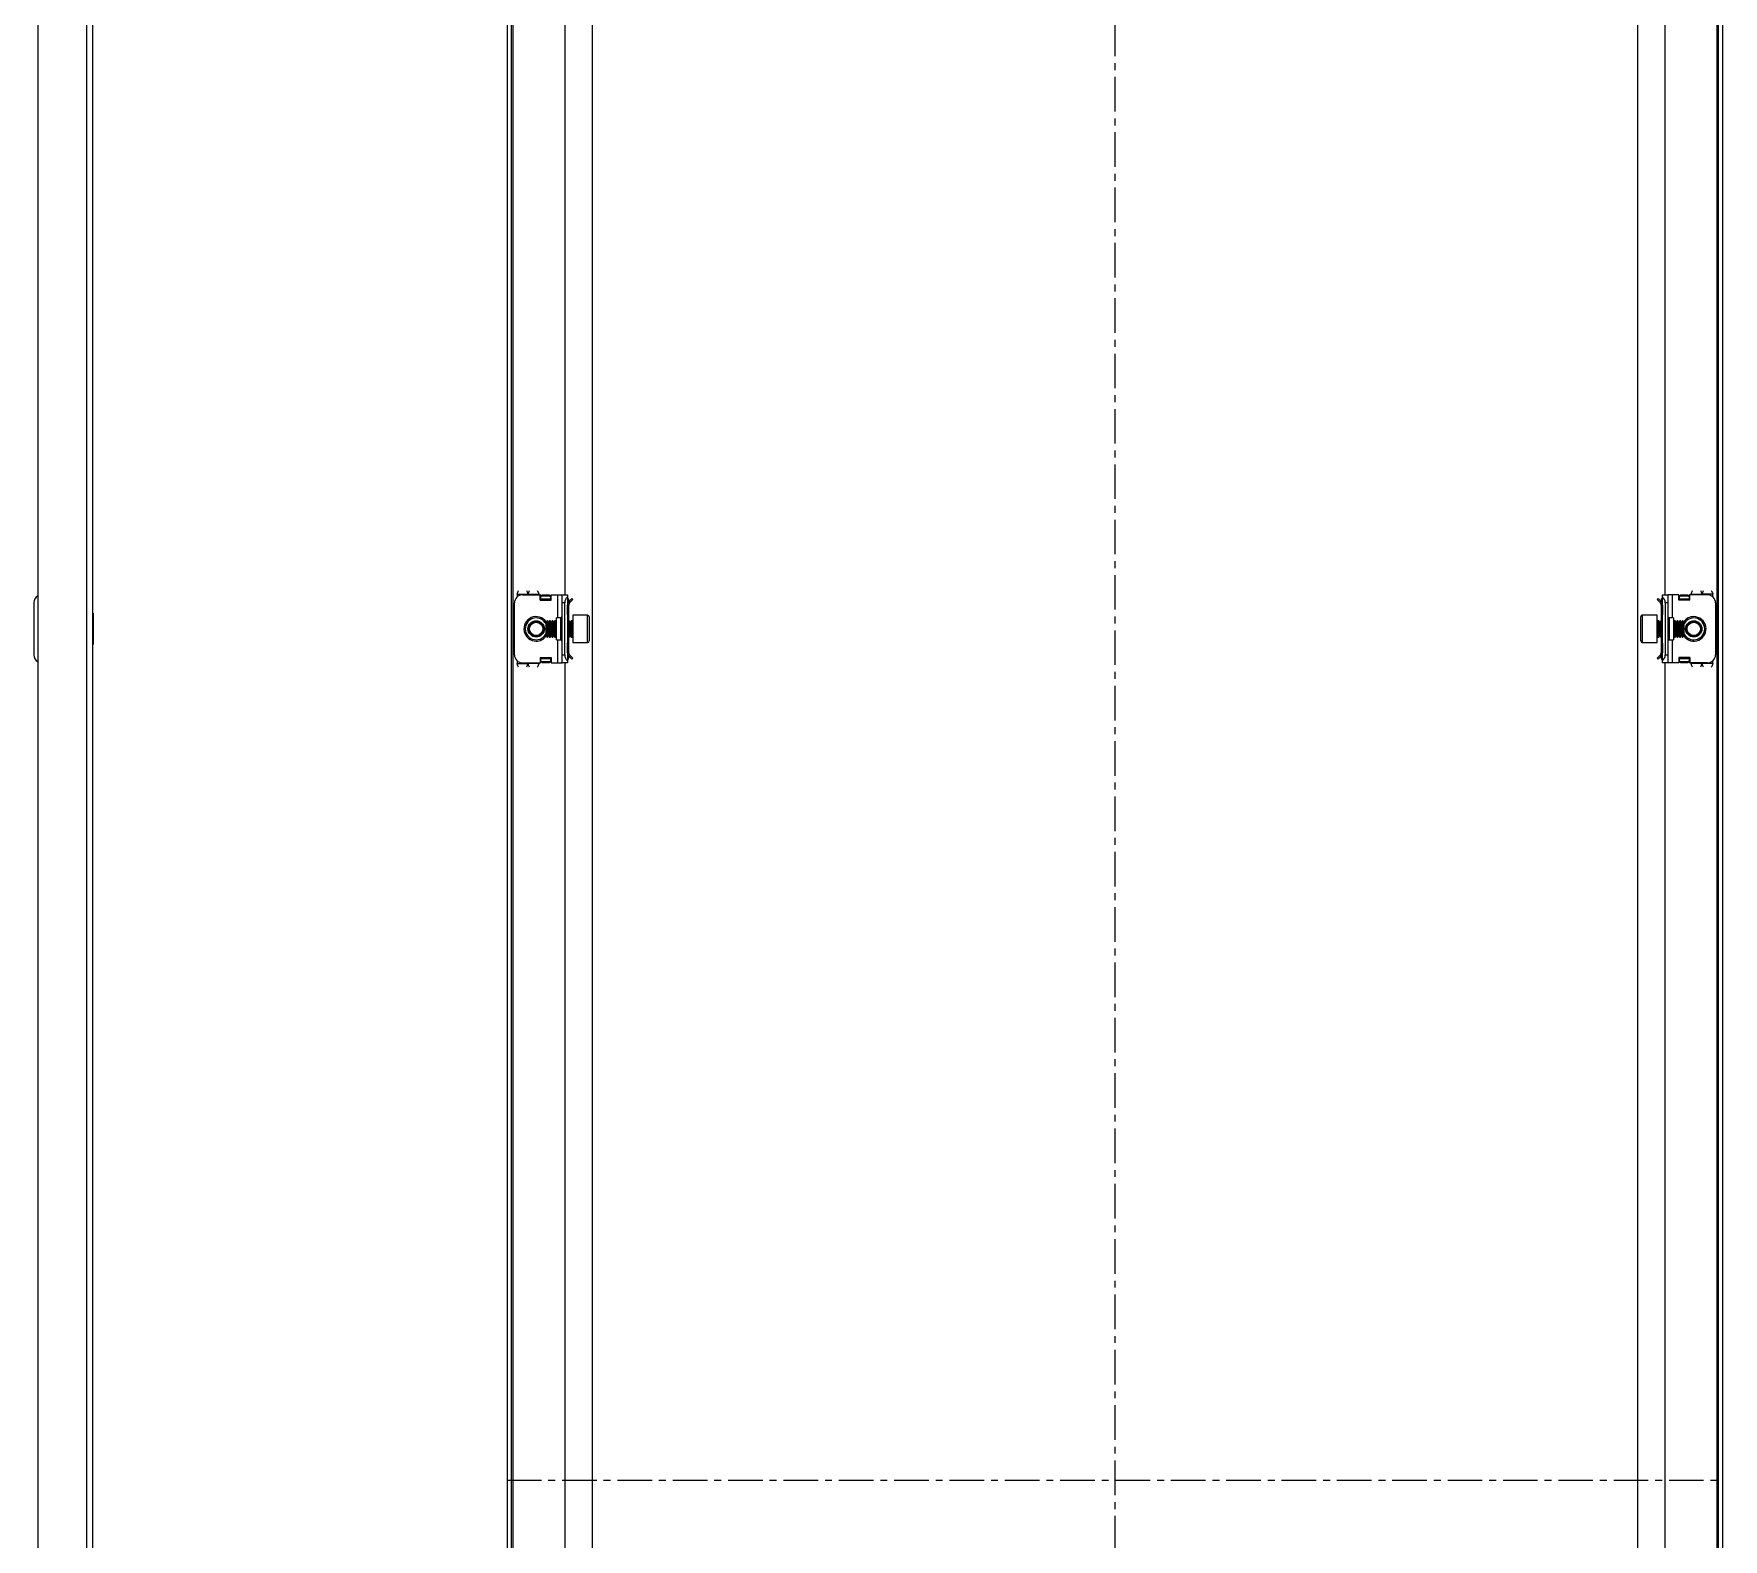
# Model space of a CAD drawing. Header units: millimetres. Extents: x 72 to 1389, y -869 to 1304.
# Drawn here: x 768 to 1389, y 198 to 751 of the extents above; entities that cross this region are included whole.
import ezdxf

# ---------------------------------------------------------------- set-up
doc = ezdxf.new("R2010")
doc.units = ezdxf.units.MM
doc.linetypes.add('CENTERX2', pattern=[20.32, 12.7, -2.54, 2.54, -2.54])
doc.layers.add('FORMAT', color=7, linetype='Continuous')

msp = doc.modelspace()

# ---------------------------------------------------------------- linework, layer by layer
at = {"color": 7, "linetype": 'Continuous', "lineweight": 25}
for p, q in [((769.88, 1200.7), (769.88, -760.3)), ((789.88, 1198.6), (789.88, -758.2)), ((942.31, -760.3), (942.31, 1200.7)), ((943.81, -760.3), (943.81, 1200.7)), ((1386.81, 1200.7), (1386.81, -760.3)), ((1388.31, 1200.7), (1388.31, -760.3)), ((973.31, 1169.7), (973.31, -729.3)), ((1357.31, -729.3), (1357.31, 1169.7)), ((963.31, 1120.2), (963.31, 545.2)), ((1367.31, 545.2), (1367.31, 1120.2)), ((768.38, 542.2), (768.38, 523.2)), ((944.81, 523.2), (944.81, 542.2)), ((945.81, 545.45), (945.81, 544.44)), ((947.81, 545.2), (954.31, 545.2)), ((953.81, 545.45), (953.81, 545.2)), ((954.31, 543.2), (954.31, 545.2)), ((954.51, 545.08), (954.31, 545.08)), ((954.31, 543.2), (958.31, 543.2)), ((954.51, 543.2), (954.51, 545.08)), ((954.56, 544.82), (955.06, 545.18)), ((955.06, 544.82), (954.56, 544.47)), ((954.56, 544.47), (954.56, 544.82)), ((954.56, 543.56), (954.56, 544.47)), ((954.56, 543.2), (954.56, 543.56)), ((955.06, 545.18), (955.06, 544.82)), ((955.06, 545.18), (957.56, 545.18)), ((955.06, 544.82), (957.56, 544.82)), ((957.56, 544.82), (957.56, 545.18)), ((957.56, 545.18), (958.06, 544.82)), ((958.06, 544.47), (957.56, 544.82)), ((958.06, 544.82), (958.06, 544.47)), ((958.06, 544.47), (958.06, 543.56)), ((958.06, 543.56), (958.06, 543.2)), ((958.31, 543.2), (958.31, 545.2)), ((958.31, 545.2), (960.81, 545.2)), ((960.81, 545.2), (962.31, 545.2)), ((962.31, 545.2), (964.31, 545.2)), ((962.31, 542.2), (962.31, 545.2)), ((962.31, 523.2), (962.31, 542.2)), ((963.31, 523.2), (963.31, 542.2)), ((964.31, 545.2), (964.31, 544.44)), ((964.31, 544.44), (964.31, 520.97)), ((964.31, 544.12), (964.51, 543.91)), ((964.81, 541.45), (964.31, 541.45)), ((964.31, 537.95), (964.31, 541.45)), ((964.81, 543.2), (964.81, 542.74)), ((964.81, 537.95), (964.81, 541.45)), ((964.89, 542.87), (965.87, 543.84)), ((965.25, 542.51), (964.89, 542.87)), ((965.25, 542.51), (966.22, 543.49)), ((965.87, 543.84), (966.22, 543.49)), ((1364.75, 543.84), (1364.39, 543.49)), ((1365.37, 542.51), (1364.39, 543.49)), ((1365.72, 542.87), (1364.75, 543.84)), ((1365.37, 542.51), (1365.72, 542.87)), ((1365.81, 543.2), (1365.81, 542.81)), ((1365.81, 541.45), (1366.31, 541.45)), ((1365.81, 541.45), (1365.81, 537.95)), ((1366.1, 543.91), (1366.31, 544.12)), ((1366.31, 545.2), (1368.31, 545.2)), ((1366.31, 544.44), (1366.31, 545.2)), ((1366.31, 520.97), (1366.31, 544.44)), ((1366.31, 541.45), (1366.31, 537.95)), ((1367.31, 542.2), (1367.31, 523.2)), ((1368.31, 545.2), (1368.31, 542.2)), ((1369.81, 545.2), (1368.31, 545.2)), ((1368.31, 542.2), (1368.31, 523.2)), ((1372.31, 545.2), (1369.81, 545.2)), ((1372.31, 543.2), (1372.31, 545.2)), ((1376.31, 543.2), (1372.31, 543.2)), ((1372.56, 544.82), (1373.06, 545.18)), ((1373.06, 544.82), (1372.56, 544.47)), ((1372.56, 544.47), (1372.56, 544.82)), ((1372.56, 543.56), (1372.56, 544.47)), ((1372.56, 543.2), (1372.56, 543.56)), ((1373.06, 545.18), (1373.06, 544.82)), ((1373.06, 545.18), (1375.56, 545.18)), ((1373.06, 544.82), (1375.56, 544.82)), ((1375.56, 544.82), (1375.56, 545.18)), ((1375.56, 545.18), (1376.06, 544.82)), ((1376.06, 544.47), (1375.56, 544.82)), ((1376.06, 544.82), (1376.06, 544.47)), ((1376.06, 544.47), (1376.06, 543.56)), ((1376.06, 543.56), (1376.06, 543.2)), ((1376.11, 545.08), (1376.11, 543.2)), ((1376.31, 545.08), (1376.11, 545.08)), ((1376.31, 543.2), (1376.31, 545.2)), ((1382.81, 545.2), (1376.31, 545.2)), ((1376.81, 545.2), (1376.81, 545.45)), ((1384.81, 544.44), (1384.81, 545.45)), ((1385.81, 542.2), (1385.81, 523.2)), ((790.13, 538.49), (789.88, 538.49)), ((790.13, 538.49), (790.13, 537.77)), ((790.13, 537.77), (790.13, 526.92)), ((956.86, 535.7), (956.31, 535.15)), ((956.31, 535.15), (956.31, 531.38)), ((956.92, 535.7), (956.86, 535.7)), ((956.86, 535.7), (956.86, 531.09)), ((957.31, 535.15), (956.92, 535.7)), ((956.92, 535.7), (956.92, 535.23)), ((956.92, 535.23), (956.92, 529.7)), ((957.69, 535.7), (957.31, 535.15)), ((957.31, 535.15), (957.31, 534.76)), ((957.31, 534.76), (957.31, 530.26)), ((957.92, 535.7), (957.69, 535.7)), ((957.69, 535.7), (957.69, 535.23)), ((957.69, 535.23), (957.69, 529.7)), ((958.31, 535.15), (957.92, 535.7)), ((957.92, 535.7), (957.92, 535.23)), ((957.92, 535.23), (957.92, 529.7)), ((958.69, 535.7), (958.31, 535.15)), ((958.31, 535.15), (958.31, 534.76)), ((958.31, 534.76), (958.31, 530.26)), ((958.92, 535.7), (958.69, 535.7)), ((958.69, 535.7), (958.69, 535.23)), ((958.69, 535.23), (958.69, 529.7)), ((959.31, 535.15), (958.92, 535.7)), ((958.92, 535.7), (958.92, 535.23)), ((958.92, 535.23), (958.92, 529.7)), ((959.69, 535.7), (959.31, 535.15)), ((959.31, 535.15), (959.31, 534.76)), ((959.31, 534.76), (959.31, 530.26)), ((959.92, 535.7), (959.69, 535.7)), ((959.69, 535.7), (959.69, 535.23)), ((959.69, 535.23), (959.69, 529.7)), ((960.31, 535.15), (959.92, 535.7)), ((959.92, 535.7), (959.92, 535.23)), ((959.92, 535.23), (959.92, 529.7)), ((961.81, 536.7), (960.31, 536.7)), ((960.31, 528.7), (960.31, 536.7)), ((964.81, 537.95), (964.31, 537.95)), ((964.69, 535.7), (964.31, 535.15)), ((964.92, 535.7), (964.69, 535.7)), ((964.69, 535.7), (964.69, 535.23)), ((964.69, 535.23), (964.69, 529.7)), ((964.81, 535.7), (964.81, 537.95)), ((965.31, 535.15), (964.92, 535.7)), ((964.92, 535.7), (964.92, 535.23)), ((964.92, 535.23), (964.92, 529.7)), ((965.69, 535.7), (965.31, 535.15)), ((965.31, 535.15), (965.31, 534.76)), ((965.31, 534.76), (965.31, 530.26)), ((966.06, 535.7), (965.69, 535.7)), ((965.69, 535.7), (965.69, 535.23)), ((965.69, 535.23), (965.69, 529.7)), ((971.71, 537.7), (966.31, 537.7)), ((966.31, 537.7), (966.31, 530.01)), ((972.31, 537.1), (972.31, 530.33)), ((1358.31, 528.3), (1358.31, 537.1)), ((1364.31, 537.7), (1358.91, 537.7)), ((1364.31, 527.7), (1364.31, 537.7)), ((1364.92, 535.7), (1364.56, 535.7)), ((1365.31, 535.15), (1364.92, 535.7)), ((1364.92, 535.23), (1364.92, 535.7)), ((1364.92, 529.7), (1364.92, 535.23)), ((1365.69, 535.7), (1365.31, 535.15)), ((1365.31, 534.76), (1365.31, 535.15)), ((1365.31, 530.26), (1365.31, 534.76)), ((1365.92, 535.7), (1365.69, 535.7)), ((1365.69, 535.23), (1365.69, 535.7)), ((1365.69, 529.7), (1365.69, 535.23)), ((1366.31, 537.95), (1365.81, 537.95)), ((1365.81, 537.95), (1365.81, 535.7)), ((1366.31, 535.15), (1365.92, 535.7)), ((1365.92, 535.23), (1365.92, 535.7)), ((1365.92, 529.7), (1365.92, 535.23)), ((1370.31, 536.7), (1368.81, 536.7)), ((1370.31, 536.7), (1370.31, 528.7)), ((1370.69, 535.7), (1370.31, 535.15)), ((1370.92, 535.7), (1370.69, 535.7)), ((1370.69, 535.23), (1370.69, 535.7)), ((1370.69, 529.7), (1370.69, 535.23)), ((1371.31, 535.15), (1370.92, 535.7)), ((1370.92, 535.23), (1370.92, 535.7)), ((1370.92, 529.7), (1370.92, 535.23)), ((1371.69, 535.7), (1371.31, 535.15)), ((1371.31, 534.76), (1371.31, 535.15)), ((1371.31, 530.26), (1371.31, 534.76)), ((1371.92, 535.7), (1371.69, 535.7)), ((1371.69, 535.23), (1371.69, 535.7)), ((1371.69, 529.7), (1371.69, 535.23)), ((1372.31, 535.15), (1371.92, 535.7)), ((1371.92, 535.23), (1371.92, 535.7)), ((1371.92, 529.7), (1371.92, 535.23)), ((1372.69, 535.7), (1372.31, 535.15)), ((1372.31, 534.76), (1372.31, 535.15)), ((1372.31, 530.26), (1372.31, 534.76)), ((1372.92, 535.7), (1372.69, 535.7)), ((1372.69, 535.23), (1372.69, 535.7)), ((1372.69, 529.7), (1372.69, 535.23)), ((1373.31, 535.15), (1372.92, 535.7)), ((1372.92, 535.23), (1372.92, 535.7)), ((1372.92, 529.7), (1372.92, 535.23)), ((1373.69, 535.7), (1373.31, 535.15)), ((1373.31, 534.76), (1373.31, 535.15)), ((1373.31, 530.26), (1373.31, 534.76)), ((1373.75, 535.7), (1373.69, 535.7)), ((1373.69, 535.23), (1373.69, 535.7)), ((1373.69, 529.7), (1373.69, 535.23)), ((1374.31, 535.15), (1373.75, 535.7)), ((1373.75, 529.7), (1373.75, 535.7)), ((1374.31, 530.26), (1374.31, 535.15)), ((956.31, 531.38), (956.31, 530.26)), ((956.31, 530.26), (956.86, 529.7)), ((956.86, 531.09), (956.86, 529.7)), ((956.86, 529.7), (956.92, 529.7)), ((956.92, 529.7), (957.31, 530.26)), ((957.31, 530.26), (957.69, 529.7)), ((957.69, 529.7), (957.92, 529.7)), ((957.92, 529.7), (958.31, 530.26)), ((958.31, 530.26), (958.69, 529.7)), ((958.69, 529.7), (958.92, 529.7)), ((958.92, 529.7), (959.31, 530.26)), ((959.31, 530.26), (959.69, 529.7)), ((959.69, 529.7), (959.92, 529.7)), ((959.92, 529.7), (960.31, 530.26)), ((960.31, 528.7), (961.81, 528.7)), ((964.31, 530.26), (964.69, 529.7)), ((964.31, 523.95), (964.31, 527.45)), ((964.31, 527.45), (964.81, 527.45)), ((964.69, 529.7), (964.92, 529.7)), ((964.81, 527.45), (964.81, 529.7)), ((964.81, 523.95), (964.81, 527.45)), ((964.92, 529.7), (965.31, 530.26)), ((965.31, 530.26), (965.69, 529.7)), ((965.69, 529.7), (966.06, 529.7)), ((966.31, 530.01), (966.31, 527.7)), ((966.31, 527.7), (971.71, 527.7)), ((972.31, 530.33), (972.31, 528.3)), ((1358.91, 527.7), (1364.31, 527.7)), ((1364.56, 529.7), (1364.92, 529.7)), ((1364.92, 529.7), (1365.31, 530.26)), ((1365.31, 530.26), (1365.69, 529.7)), ((1365.69, 529.7), (1365.92, 529.7)), ((1365.81, 529.7), (1365.81, 527.45)), ((1365.81, 527.45), (1366.31, 527.45)), ((1365.81, 527.45), (1365.81, 523.95)), ((1365.92, 529.7), (1366.31, 530.26)), ((1366.31, 527.45), (1366.31, 523.95)), ((1368.81, 528.7), (1370.31, 528.7)), ((1370.31, 530.26), (1370.69, 529.7)), ((1370.69, 529.7), (1370.92, 529.7)), ((1370.92, 529.7), (1371.31, 530.26)), ((1371.31, 530.26), (1371.69, 529.7)), ((1371.69, 529.7), (1371.92, 529.7)), ((1371.92, 529.7), (1372.31, 530.26)), ((1372.31, 530.26), (1372.69, 529.7)), ((1372.69, 529.7), (1372.92, 529.7)), ((1372.92, 529.7), (1373.31, 530.26)), ((1373.31, 530.26), (1373.69, 529.7)), ((1373.69, 529.7), (1373.75, 529.7)), ((1373.75, 529.7), (1374.31, 530.26)), ((789.88, 526.92), (790.13, 526.92)), ((954.31, 522.2), (954.31, 520.2)), ((954.31, 522.2), (958.31, 522.2)), ((954.51, 520.32), (954.51, 522.2)), ((954.56, 521.85), (954.56, 522.2)), ((954.56, 520.93), (954.56, 521.85)), ((958.06, 522.2), (958.06, 521.85)), ((958.06, 521.85), (958.06, 520.93)), ((958.31, 522.2), (958.31, 520.2)), ((962.31, 520.2), (962.31, 523.2)), ((964.81, 523.95), (964.31, 523.95)), ((964.51, 521.5), (964.31, 521.29)), ((964.81, 522.2), (964.81, 522.6)), ((965.25, 522.89), (964.89, 522.54)), ((964.89, 522.54), (965.87, 521.56)), ((965.25, 522.89), (966.22, 521.92)), ((965.87, 521.56), (966.22, 521.92)), ((1365.37, 522.89), (1364.39, 521.92)), ((1364.75, 521.56), (1364.39, 521.92)), ((1365.72, 522.54), (1364.75, 521.56)), ((1365.37, 522.89), (1365.72, 522.54)), ((1365.81, 523.95), (1366.31, 523.95)), ((1365.81, 522.2), (1365.81, 522.66)), ((1366.31, 521.29), (1366.1, 521.5)), ((1368.31, 523.2), (1368.31, 520.2)), ((1376.31, 522.2), (1372.31, 522.2)), ((1372.31, 522.2), (1372.31, 520.2)), ((1372.56, 521.85), (1372.56, 522.2)), ((1372.56, 520.93), (1372.56, 521.85)), ((1376.06, 522.2), (1376.06, 521.85)), ((1376.06, 521.85), (1376.06, 520.93)), ((1376.11, 522.2), (1376.11, 520.32)), ((1376.31, 522.2), (1376.31, 520.2)), ((945.81, 520.97), (945.81, 519.95)), ((947.81, 520.2), (954.31, 520.2)), ((953.81, 520.2), (953.81, 519.95)), ((954.31, 520.32), (954.51, 520.32)), ((954.56, 520.58), (954.56, 520.93)), ((954.56, 520.93), (955.06, 520.58)), ((955.06, 520.23), (954.56, 520.58)), ((955.06, 520.58), (955.06, 520.23)), ((957.56, 520.58), (955.06, 520.58)), ((957.56, 520.23), (955.06, 520.23)), ((957.56, 520.58), (958.06, 520.93)), ((957.56, 520.23), (957.56, 520.58)), ((958.06, 520.58), (957.56, 520.23)), ((958.06, 520.93), (958.06, 520.58)), ((958.31, 520.2), (960.81, 520.2)), ((960.81, 520.2), (962.31, 520.2)), ((964.31, 520.2), (962.31, 520.2)), ((963.31, 520.2), (963.31, -79.8)), ((964.31, 520.97), (964.31, 520.2)), ((1366.31, 520.2), (1366.31, 520.97)), ((1368.31, 520.2), (1366.31, 520.2)), ((1367.31, -79.8), (1367.31, 520.2)), ((1369.81, 520.2), (1368.31, 520.2)), ((1372.31, 520.2), (1369.81, 520.2)), ((1372.56, 520.93), (1373.06, 520.58)), ((1372.56, 520.58), (1372.56, 520.93)), ((1373.06, 520.23), (1372.56, 520.58)), ((1375.56, 520.58), (1373.06, 520.58)), ((1373.06, 520.58), (1373.06, 520.23)), ((1375.56, 520.23), (1373.06, 520.23)), ((1375.56, 520.58), (1376.06, 520.93)), ((1375.56, 520.23), (1375.56, 520.58)), ((1376.06, 520.58), (1375.56, 520.23)), ((1376.06, 520.93), (1376.06, 520.58)), ((1376.11, 520.32), (1376.31, 520.32)), ((1382.81, 520.2), (1376.31, 520.2)), ((1376.81, 519.95), (1376.81, 520.2)), ((1384.81, 519.95), (1384.81, 520.97))]:
    msp.add_line(p, q, dxfattribs=at)
at = {"color": 8, "linetype": 'Continuous', "lineweight": 18}
for p, q in [((787.78, 1200.7), (787.78, -760.3)), ((944.41, -758.2), (944.41, 1198.6)), ((1386.21, 1198.6), (1386.21, -758.2)), ((945.81, 545.45), (949.81, 545.45)), ((949.81, 545.45), (953.81, 545.45)), ((958.06, 543.56), (954.56, 543.56)), ((960.81, 536.7), (960.81, 545.2)), ((963.31, 542.2), (962.31, 542.2)), ((964.31, 543.7), (964.51, 543.91)), ((964.31, 543.2), (964.81, 543.2)), ((1366.31, 543.2), (1365.81, 543.2)), ((1366.31, 543.7), (1366.1, 543.91)), ((1368.31, 542.2), (1367.31, 542.2)), ((1369.81, 545.2), (1369.81, 536.7)), ((1376.06, 543.56), (1372.56, 543.56)), ((1376.81, 545.45), (1380.81, 545.45)), ((1384.81, 545.45), (1380.81, 545.45)), ((961.81, 528.7), (961.81, 536.7)), ((966.06, 529.7), (966.06, 535.7)), ((971.71, 530.01), (971.71, 537.7)), ((1358.91, 537.7), (1358.91, 527.7)), ((1364.56, 535.7), (1364.56, 531.09)), ((1368.81, 536.7), (1368.81, 528.7)), ((960.81, 520.2), (960.81, 528.7)), ((971.71, 527.7), (971.71, 530.01)), ((1364.56, 531.09), (1364.56, 529.7)), ((1369.81, 528.7), (1369.81, 520.2)), ((954.56, 521.85), (958.06, 521.85)), ((962.31, 523.2), (963.31, 523.2)), ((964.31, 522.2), (964.81, 522.2)), ((964.31, 521.7), (964.51, 521.5)), ((1366.31, 522.2), (1365.81, 522.2)), ((1366.31, 521.7), (1366.1, 521.5)), ((1367.31, 523.2), (1368.31, 523.2)), ((1372.56, 521.85), (1376.06, 521.85)), ((945.81, 519.95), (949.81, 519.95)), ((953.81, 519.95), (949.81, 519.95)), ((1380.81, 519.95), (1376.81, 519.95)), ((1384.81, 519.95), (1380.81, 519.95))]:
    msp.add_line(p, q, dxfattribs=at)
at = {"color": 7, "linetype": 'Continuous', "lineweight": 25}
for centre, radius in [((952.81, 532.7), 3), ((952.81, 532.7), 2.76), ((952.81, 532.7), 2.45), ((1377.81, 532.7), 3), ((1377.81, 532.7), 2.76), ((1377.81, 532.7), 2.45)]:
    msp.add_circle(centre, radius, dxfattribs=at)
for centre, radius, start, end in [((771.38, 542.2), 3, 120, 180), ((947.81, 542.2), 3, 90, 180), ((966.31, 542.2), 3, 131.81031, 180), ((963.81, 543.2), 1, 0, 45), ((1366.81, 543.2), 1, 135, 180), ((1364.31, 542.2), 3, 360, 48.18969), ((1382.81, 542.2), 3, 360, 90), ((952.81, 532.7), 4, 90, 331.04498), ((952.81, 532.7), 4, 28.95502, 90), ((961.81, 537.2), 0.5, 270, 0), ((966.06, 535.95), 0.25, 270, 0), ((971.71, 537.1), 0.6, 0, 90), ((1358.91, 537.1), 0.6, 90, 180), ((1364.56, 535.95), 0.25, 180, 270), ((1368.81, 537.2), 0.5, 180, 270), ((1377.81, 532.7), 4, 270, 151.04498), ((961.81, 528.2), 0.5, 360, 90), ((966.06, 529.45), 0.25, 360, 90), ((971.71, 528.3), 0.6, 270, 360), ((1358.91, 528.3), 0.6, 180, 270), ((1364.56, 529.45), 0.25, 90, 180), ((1368.81, 528.2), 0.5, 90, 180), ((1377.81, 532.7), 4, 208.95502, 270), ((771.38, 523.2), 3, 180, 240), ((947.81, 523.2), 3, 180, 270), ((966.31, 523.2), 3, 180, 228.18969), ((963.81, 522.2), 1, 315, 0), ((1366.81, 522.2), 1, 180, 225), ((1364.31, 523.2), 3, 311.81031, 360), ((1382.81, 523.2), 3, 270, 360)]:
    msp.add_arc(centre, radius, start, end, dxfattribs=at)
at = {"color": 8, "linetype": 'Continuous', "lineweight": 18}
for centre, start, end in [((952.81, 532.7), 35.46217, 270), ((1377.81, 532.7), 215.46217, 90), ((1377.81, 532.7), 90, 144.53783), ((952.81, 532.7), 270, 324.53783)]:
    msp.add_arc(centre, 4.5, start, end, dxfattribs=at)
at = {"color": 7, "linetype": 'Continuous', "lineweight": 25}
for points, knots in [([(945.81, 545.45), (945.9, 545.7), (946.09, 546.18), (946.28, 546.58), (946.38, 546.77)], [0, 0, 0, 0, 0.502065, 1, 1, 1, 1]), ([(949.23, 546.76), (949.31, 546.61), (949.49, 546.26), (949.68, 545.77), (949.79, 545.49), (949.81, 545.45)], [0, 0, 0, 0, 0.415483, 0.917152, 1, 1, 1, 1]), ([(949.81, 545.45), (949.9, 545.7), (950.09, 546.18), (950.28, 546.58), (950.38, 546.77)], [0, 0, 0, 0, 0.502065, 1, 1, 1, 1]), ([(953.23, 546.76), (953.31, 546.61), (953.49, 546.26), (953.68, 545.77), (953.79, 545.49), (953.81, 545.45)], [0, 0, 0, 0, 0.415483, 0.917152, 1, 1, 1, 1]), ([(1376.81, 545.45), (1376.9, 545.7), (1377.09, 546.18), (1377.28, 546.58), (1377.38, 546.77)], [0, 0, 0, 0, 0.5020654, 1, 1, 1, 1]), ([(1380.23, 546.76), (1380.31, 546.61), (1380.49, 546.26), (1380.68, 545.77), (1380.79, 545.49), (1380.81, 545.45)], [0, 0, 0, 0, 0.415483, 0.917152, 1, 1, 1, 1]), ([(1380.81, 545.45), (1380.9, 545.7), (1381.09, 546.18), (1381.28, 546.58), (1381.38, 546.77)], [0, 0, 0, 0, 0.502065, 1, 1, 1, 1]), ([(1384.23, 546.76), (1384.31, 546.61), (1384.49, 546.26), (1384.68, 545.77), (1384.79, 545.49), (1384.81, 545.45)], [0, 0, 0, 0, 0.415483, 0.917152, 1, 1, 1, 1]), ([(964.89, 542.87), (964.74, 542.68), (964.43, 542.3), (964.31, 541.77), (964.31, 541.49), (964.31, 541.45)], [0, 0, 0, 0, 0.461863, 0.923726, 1, 1, 1, 1]), ([(965.25, 542.51), (965.13, 542.36), (964.94, 542.14), (964.83, 541.76), (964.81, 541.55), (964.81, 541.45)], [0, 0, 0, 0, 0.485042, 0.738404, 1, 1, 1, 1]), ([(1365.81, 541.45), (1365.79, 541.64), (1365.75, 541.93), (1365.57, 542.28), (1365.44, 542.44), (1365.37, 542.51)], [0, 0, 0, 0, 0.485042, 0.738404, 1, 1, 1, 1]), ([(1366.31, 541.45), (1366.28, 541.69), (1366.23, 542.18), (1365.94, 542.64), (1365.75, 542.84), (1365.72, 542.87)], [0, 0, 0, 0, 0.461863, 0.923726, 1, 1, 1, 1]), ([(964.31, 523.95), (964.33, 523.71), (964.38, 523.23), (964.67, 522.77), (964.86, 522.57), (964.89, 522.54)], [0, 0, 0, 0, 0.461863, 0.923726, 1, 1, 1, 1]), ([(964.81, 523.95), (964.83, 523.76), (964.86, 523.47), (965.04, 523.12), (965.18, 522.97), (965.25, 522.89)], [0, 0, 0, 0, 0.485042, 0.738404, 1, 1, 1, 1]), ([(1365.37, 522.89), (1365.49, 523.04), (1365.67, 523.27), (1365.79, 523.65), (1365.8, 523.85), (1365.81, 523.95)], [0, 0, 0, 0, 0.485042, 0.738404, 1, 1, 1, 1]), ([(1365.72, 522.54), (1365.87, 522.73), (1366.18, 523.1), (1366.3, 523.63), (1366.31, 523.91), (1366.31, 523.95)], [0, 0, 0, 0, 0.461863, 0.923726, 1, 1, 1, 1]), ([(946.38, 518.64), (946.3, 518.8), (946.12, 519.14), (945.93, 519.63), (945.82, 519.91), (945.81, 519.95)], [0, 0, 0, 0, 0.415483, 0.917152, 1, 1, 1, 1]), ([(949.81, 519.95), (949.71, 519.71), (949.52, 519.22), (949.33, 518.83), (949.23, 518.63)], [0, 0, 0, 0, 0.502065, 1, 1, 1, 1]), ([(950.38, 518.64), (950.3, 518.8), (950.12, 519.14), (949.93, 519.63), (949.82, 519.91), (949.81, 519.95)], [0, 0, 0, 0, 0.415483, 0.917152, 1, 1, 1, 1]), ([(953.81, 519.95), (953.71, 519.71), (953.52, 519.22), (953.33, 518.83), (953.23, 518.63)], [0, 0, 0, 0, 0.502065, 1, 1, 1, 1]), ([(1377.38, 518.64), (1377.3, 518.8), (1377.12, 519.14), (1376.93, 519.63), (1376.82, 519.91), (1376.81, 519.95)], [0, 0, 0, 0, 0.415483, 0.917152, 1, 1, 1, 1]), ([(1380.81, 519.95), (1380.71, 519.71), (1380.52, 519.22), (1380.33, 518.83), (1380.23, 518.63)], [0, 0, 0, 0, 0.502065, 1, 1, 1, 1]), ([(1381.38, 518.64), (1381.3, 518.8), (1381.12, 519.14), (1380.93, 519.63), (1380.82, 519.91), (1380.81, 519.95)], [0, 0, 0, 0, 0.415483, 0.917152, 1, 1, 1, 1]), ([(1384.81, 519.95), (1384.71, 519.71), (1384.52, 519.22), (1384.33, 518.83), (1384.23, 518.63)], [0, 0, 0, 0, 0.502065, 1, 1, 1, 1])]:
    msp.add_open_spline(points, degree=3, knots=knots, dxfattribs=at)
at = {"layer": 'FORMAT', "linetype": 'CENTERX2', "lineweight": 18}
for p, q in [((1165.31, 1202.7), (1165.31, -762.3)), ((942.01, 220.2), (1388.61, 220.2))]:
    msp.add_line(p, q, dxfattribs=at)

doc.saveas('drawing.dxf')
